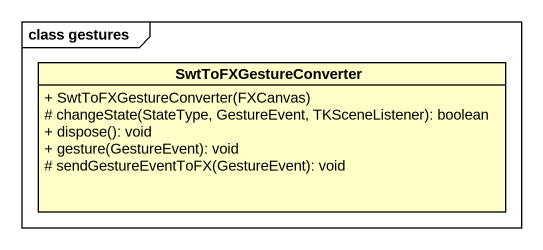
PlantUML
@startuml
mainframe class gestures
hide circle
hide empty members
skinparam classAttributeIconSize 0
class SwtToFXGestureConverter #FFFFC8 {
  + SwtToFXGestureConverter(FXCanvas)
  # changeState(StateType, GestureEvent, TKSceneListener): boolean
  + dispose(): void
  + gesture(GestureEvent): void
  # sendGestureEventToFX(GestureEvent): void
}
@enduml
